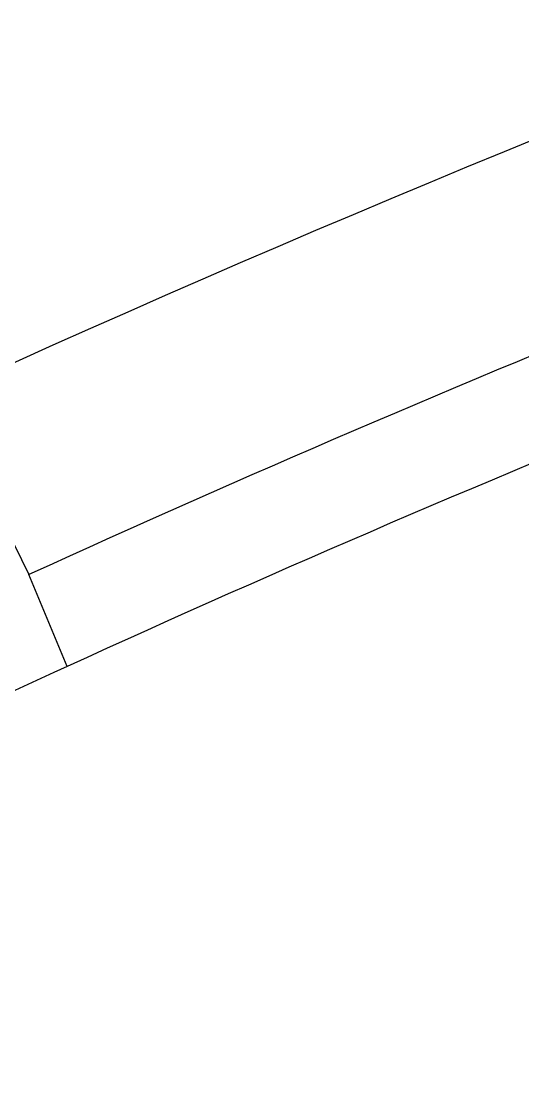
# Model space of a CAD drawing. Header units: millimetres. Extents: x -27104 to 125781, y -3376 to 46996.
# Drawn here: x 55999.69 to 56014.5, y 19002.59 to 19033.62 of the extents above; entities that cross this region are included whole.
import ezdxf

# ---------------------------------------------------------------- set-up
doc = ezdxf.new("R2010")
doc.units = ezdxf.units.MM
doc.header["$LTSCALE"] = 100
doc.header["$MEASUREMENT"] = 0
doc.layers.get('0').update_dxf_attribs({"linetype": 'CONTINUOUS'})
doc.layers.add('ELE9', color=9, linetype='CONTINUOUS')

# ---------------------------------------------------------------- blocks, each defined once
blk = doc.blocks.new('ggtyu')
at = {"layer": 'ELE9', "color": 253, "ltscale": 0.1}
blk.add_line((55811.585, 19178.375), (55810.462, 19181.088), dxfattribs=at)
blk.add_lwpolyline([(55850.285, 19193.945, 0.022924), (55811.585, 19178.375)], format="xyb", dxfattribs=at)
blk.add_lwpolyline([(55807.867, 19186.356), (55810.462, 19181.088)], dxfattribs=at)
for radius, start, end in [(463.964, 95.49309, 114.55111), (458.094, 109.29017, 114.52971), (455.16, 114.5428, 117.95528)]:
    blk.add_arc((56000.646, 18764.339), radius, start, end, dxfattribs=at)

msp = doc.modelspace()

# ---------------------------------------------------------------- block references
msp.add_blockref('ggtyu', (189.458, -163.799))

doc.saveas('drawing.dxf')
